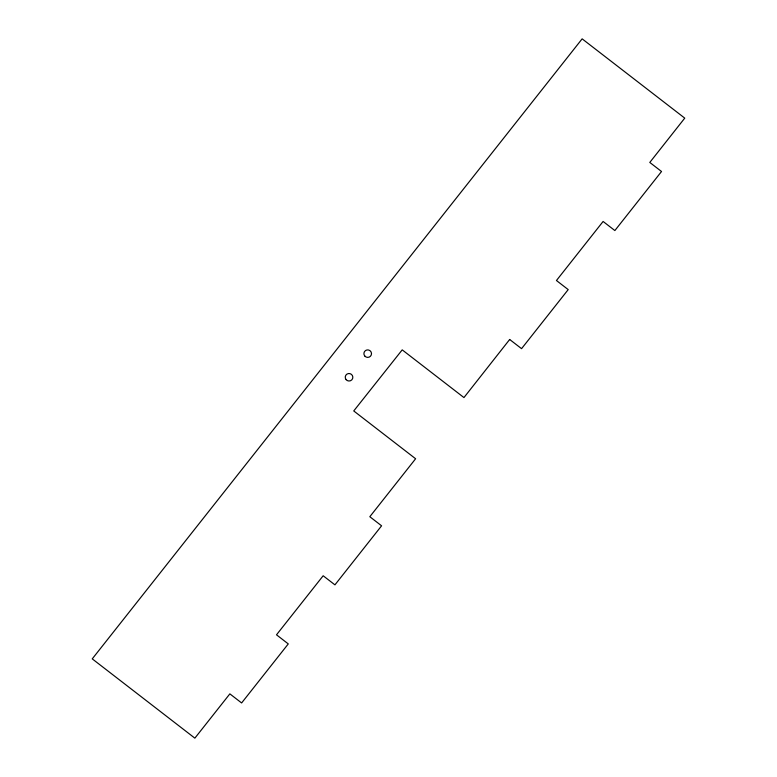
<?xml version="1.0" encoding="UTF-8"?>
<svg xmlns="http://www.w3.org/2000/svg" width="777" height="777" viewBox="0 0 777 777"><rect width="100%" height="100%" fill="white"/><g stroke="black" fill="none" stroke-linecap="round" stroke-linejoin="round"><path stroke-width="1.17" d="M509.673 339.481L463.956 397.571L402.204 349.864L353.749 410.946L415.617 458.751L369.823 516.715L381.585 525.806L334.936 584.858L323.164 575.767L276.505 634.809L288.277 643.91L241.618 702.952L229.856 693.861L194.862 738.15L92.249 658.867L582.138 38.85L684.751 118.133L649.795 162.442L661.528 171.503L614.869 230.555L603.098 221.464L556.449 280.516L568.21 289.607L521.561 348.659L509.673 339.481M346.105 379.632A3.817 3.759 15.4 0 0 352.603 378.603A3.817 3.759 15.4 0 0 348.407 373.552A3.817 3.759 15.4 0 0 346.105 379.632M364.763 356.012A3.817 3.759 15.4 0 0 371.27 354.982A3.817 3.759 15.4 0 0 367.074 349.932A3.817 3.759 15.4 0 0 364.763 356.012"/></g></svg>
